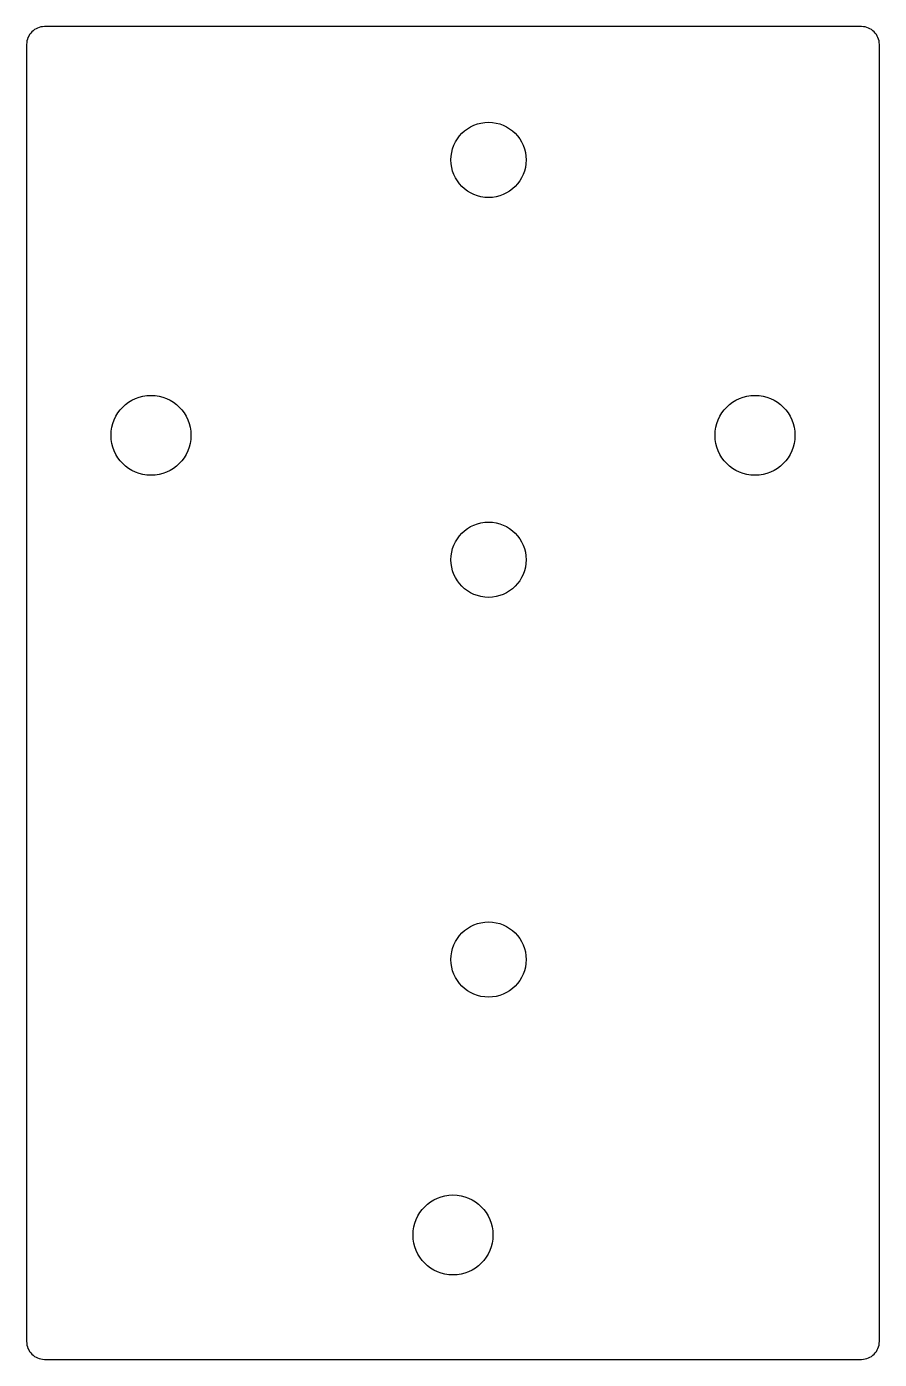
# Model space of a CAD drawing. Header units: millimetres. Extents: x -23.6 to 24.4, y 77.7 to 152.7.
import ezdxf

# ---------------------------------------------------------------- set-up
doc = ezdxf.new("R2010")
doc.units = ezdxf.units.MM
doc.layers.get('0').update_dxf_attribs({"linetype": 'CONTINUOUS'})

msp = doc.modelspace()

# ---------------------------------------------------------------- linework, layer by layer
msp.add_lwpolyline([(-22.608, 152.672, 0.414214), (-23.608, 151.672), (-23.608, 78.672, 0.414214), (-22.608, 77.672), (23.392, 77.672, 0.414214), (24.392, 78.672), (24.392, 151.672, 0.414214), (23.392, 152.672)], format="xyb", close=True)
for centre, radius in [((2.392, 145.172), 2.117), ((-16.608, 129.672), 2.25), ((17.392, 129.672), 2.25), ((2.392, 122.672), 2.117), ((2.392, 100.172), 2.117), ((0.392, 84.672), 2.25)]:
    msp.add_circle(centre, radius)

doc.saveas('drawing.dxf')
